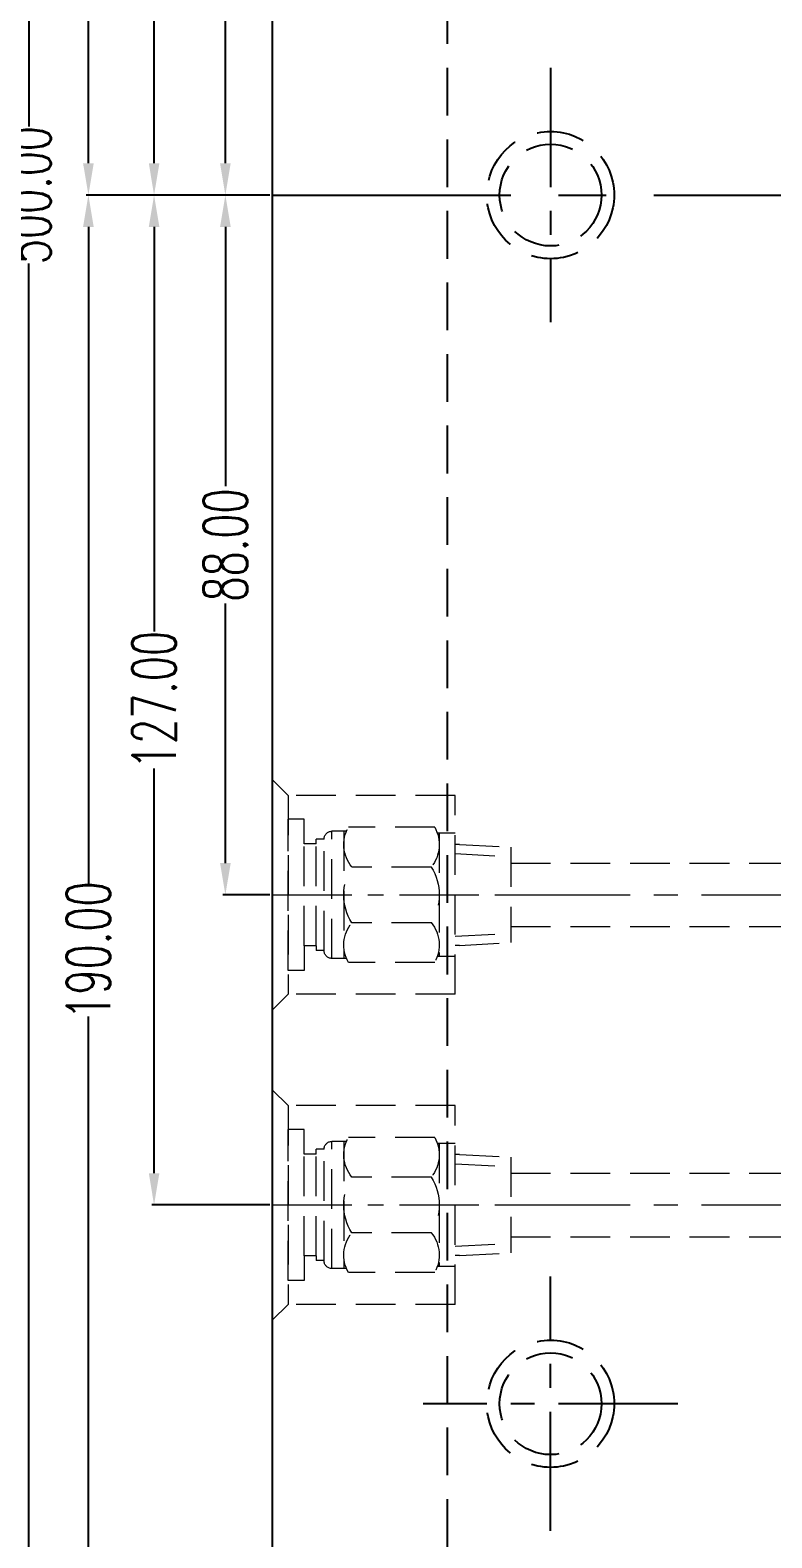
# Model space of a CAD drawing. Header units: millimetres. Extents: x 33920 to 35330, y -21664 to -20666.
# Drawn here: x 34369.2 to 34462.5, y -21132.2 to -20942.6 of the extents above; entities that cross this region are included whole.
import ezdxf

# ---------------------------------------------------------------- set-up
doc = ezdxf.new("R2010")
doc.units = ezdxf.units.MM
doc.header["$LTSCALE"] = 8
doc.linetypes.add('CENTER', pattern=[2, 1.25, -0.25, 0.25, -0.25])
doc.linetypes.add('HIDDEN', pattern=[0.375, 0.25, -0.125])
doc.layers.get('DEFPOINTS').update_dxf_attribs({"color": 6})
doc.layers.add('dim', color=3, linetype='Continuous', lineweight=15)
doc.layers.add('WR', color=122, linetype='HIDDEN', lineweight=18)
doc.styles.get("Standard").update_dxf_attribs({"font": 'txt.shx', "width": 0.67, "bigfont": 'chineset.shx'})
doc.dimstyles.new('ISO-25', dxfattribs={"dimtxt": 5.5, "dimasz": 4, "dimexe": 0.3, "dimexo": 0.3, "dimtad": 0, "dimzin": 1, "dimdsep": 46, "dimtxsty": 'Standard', "dimcen": 0, "dimclrd": 3, "dimclre": 3, "dimclrt": 7, "dimazin": 0, "dimtfac": 1, "dimtofl": 0, "dimtmove": 0, "dimatfit": 0, "dimfxl": 0, "dimarcsym": 0})

# ---------------------------------------------------------------- blocks, each defined once
blk = doc.blocks.new('*D29184')
at = {"layer": 'DEFPOINTS', "color": 0}
for p in [(34369.06, -20713.32), (34402.68, -20713.32), (34402.68, -21213.32)]:
    blk.add_point(p, dxfattribs=at)
at = {"layer": 'dim', "color": 3, "lineweight": -2}
for p, q in [((34402.38, -20713.32), (34368.76, -20713.32)), ((34369.06, -20717.32), (34369.06, -20954.71)), ((34369.06, -21209.32), (34369.06, -20971.93)), ((34402.38, -21213.32), (34368.76, -21213.32))]:
    blk.add_line(p, q, dxfattribs=at)
at = {"layer": 'dim', "color": 3}
for points in [[(34369.73, -20717.32), (34368.4, -20717.32), (34369.06, -20713.32)], [(34368.4, -21209.32), (34369.73, -21209.32), (34369.06, -21213.32)]]:
    blk.add_solid(points, dxfattribs=at)
at = {"layer": 'dim', "color": 7, "insert": (34369.06, -20963.32), "char_height": 5.5, "attachment_point": 5, "rotation": 90}
blk.add_mtext('500.00', dxfattribs=at)
blk = doc.blocks.new('*D29197')
at = {"layer": 'DEFPOINTS', "color": 0}
for p in [(34376.55, -20963.32), (34399.68, -20963.32), (34473.68, -21153.32)]:
    blk.add_point(p, dxfattribs=at)
at = {"layer": 'dim', "color": 3, "lineweight": -2}
for p, q in [((34399.38, -20963.32), (34376.25, -20963.32)), ((34376.55, -20967.32), (34376.55, -21050.01)), ((34376.55, -21149.32), (34376.55, -21066.62)), ((34473.38, -21153.32), (34376.25, -21153.32))]:
    blk.add_line(p, q, dxfattribs=at)
at = {"layer": 'dim', "color": 3}
for points in [[(34377.22, -20967.32), (34375.88, -20967.32), (34376.55, -20963.32)], [(34375.88, -21149.32), (34377.22, -21149.32), (34376.55, -21153.32)]]:
    blk.add_solid(points, dxfattribs=at)
at = {"layer": 'dim', "color": 7, "insert": (34376.55, -21058.32), "char_height": 5.5, "attachment_point": 5, "rotation": 90}
blk.add_mtext('190.00', dxfattribs=at)
blk = doc.blocks.new('*D29198')
at = {"layer": 'DEFPOINTS', "color": 0}
for p in [(34473.68, -20773.32), (34376.55, -20963.32), (34399.68, -20963.32)]:
    blk.add_point(p, dxfattribs=at)
at = {"layer": 'dim', "color": 3, "lineweight": -2}
for p, q in [((34473.38, -20773.32), (34376.25, -20773.32)), ((34376.55, -20777.32), (34376.55, -20860.01)), ((34376.55, -20959.32), (34376.55, -20876.62)), ((34399.38, -20963.32), (34376.25, -20963.32))]:
    blk.add_line(p, q, dxfattribs=at)
at = {"layer": 'dim', "color": 3}
for points in [[(34377.22, -20777.32), (34375.88, -20777.32), (34376.55, -20773.32)], [(34375.88, -20959.32), (34377.22, -20959.32), (34376.55, -20963.32)]]:
    blk.add_solid(points, dxfattribs=at)
at = {"layer": 'dim', "color": 7, "insert": (34376.55, -20868.32), "char_height": 5.5, "attachment_point": 5, "rotation": 90}
blk.add_mtext('190.00', dxfattribs=at)
blk = doc.blocks.new('*D29212')
at = {"layer": 'DEFPOINTS', "color": 0}
for p in [(34399.68, -20963.32), (34393.78, -21051.32), (34399.68, -21051.32)]:
    blk.add_point(p, dxfattribs=at)
at = {"layer": 'dim', "color": 3, "lineweight": -2}
for p, q in [((34399.38, -20963.32), (34393.48, -20963.32)), ((34393.78, -20967.32), (34393.78, -20999.94)), ((34393.78, -21047.32), (34393.78, -21014.7)), ((34399.38, -21051.32), (34393.48, -21051.32))]:
    blk.add_line(p, q, dxfattribs=at)
at = {"layer": 'dim', "color": 3}
for points in [[(34394.45, -20967.32), (34393.11, -20967.32), (34393.78, -20963.32)], [(34393.11, -21047.32), (34394.45, -21047.32), (34393.78, -21051.32)]]:
    blk.add_solid(points, dxfattribs=at)
at = {"layer": 'dim', "color": 7, "insert": (34393.78, -21007.32), "char_height": 5.5, "attachment_point": 5, "rotation": 90}
blk.add_mtext('88.00', dxfattribs=at)
blk = doc.blocks.new('*D29213')
at = {"layer": 'DEFPOINTS', "color": 0}
for p in [(34399.68, -20963.32), (34384.81, -21090.32), (34399.68, -21090.32)]:
    blk.add_point(p, dxfattribs=at)
at = {"layer": 'dim', "color": 3, "lineweight": -2}
for p, q in [((34399.38, -20963.32), (34384.51, -20963.32)), ((34384.81, -20967.32), (34384.81, -21018.21)), ((34384.81, -21086.32), (34384.81, -21035.43)), ((34399.38, -21090.32), (34384.51, -21090.32))]:
    blk.add_line(p, q, dxfattribs=at)
at = {"layer": 'dim', "color": 3}
for points in [[(34385.48, -20967.32), (34384.15, -20967.32), (34384.81, -20963.32)], [(34384.15, -21086.32), (34385.48, -21086.32), (34384.81, -21090.32)]]:
    blk.add_solid(points, dxfattribs=at)
at = {"layer": 'dim', "color": 7, "insert": (34384.81, -21026.82), "char_height": 5.5, "attachment_point": 5, "rotation": 90}
blk.add_mtext('127.00', dxfattribs=at)
blk = doc.blocks.new('*D29224')
at = {"layer": 'DEFPOINTS', "color": 0}
for p in [(34393.78, -20875.32), (34399.68, -20875.32), (34399.68, -20963.32)]:
    blk.add_point(p, dxfattribs=at)
at = {"layer": 'dim', "color": 3, "lineweight": -2}
for p, q in [((34399.38, -20875.32), (34393.48, -20875.32)), ((34393.78, -20879.32), (34393.78, -20911.94)), ((34393.78, -20959.32), (34393.78, -20926.7)), ((34399.38, -20963.32), (34393.48, -20963.32))]:
    blk.add_line(p, q, dxfattribs=at)
at = {"layer": 'dim', "color": 3}
for points in [[(34394.45, -20879.32), (34393.11, -20879.32), (34393.78, -20875.32)], [(34393.11, -20959.32), (34394.45, -20959.32), (34393.78, -20963.32)]]:
    blk.add_solid(points, dxfattribs=at)
at = {"layer": 'dim', "color": 7, "insert": (34393.78, -20919.32), "char_height": 5.5, "attachment_point": 5, "rotation": 90}
blk.add_mtext('88.00', dxfattribs=at)
blk = doc.blocks.new('*D29225')
at = {"layer": 'DEFPOINTS', "color": 0}
for p in [(34384.81, -20836.32), (34399.68, -20836.32), (34399.68, -20963.32)]:
    blk.add_point(p, dxfattribs=at)
at = {"layer": 'dim', "color": 3, "lineweight": -2}
for p, q in [((34399.38, -20836.32), (34384.51, -20836.32)), ((34384.81, -20840.32), (34384.81, -20891.21)), ((34384.81, -20959.32), (34384.81, -20908.43)), ((34399.38, -20963.32), (34384.51, -20963.32))]:
    blk.add_line(p, q, dxfattribs=at)
at = {"layer": 'dim', "color": 3}
for points in [[(34385.48, -20840.32), (34384.15, -20840.32), (34384.81, -20836.32)], [(34384.15, -20959.32), (34385.48, -20959.32), (34384.81, -20963.32)]]:
    blk.add_solid(points, dxfattribs=at)
at = {"layer": 'dim', "color": 7, "insert": (34384.81, -20899.82), "char_height": 5.5, "attachment_point": 5, "rotation": 90}
blk.add_mtext('127.00', dxfattribs=at)
blk = doc.blocks.new('20160905.163532')
at = {"layer": 'WR', "linetype": 'HIDDEN', "ltscale": 2.5}
for p, q in [((12.74, 40.25), (14.74, 42.25)), ((14.74, 42.25), (14.74, 13.25)), ((-8.26, 15.25), (-8.26, 40.25)), ((-8.26, 40.25), (12.74, 40.25)), ((12.74, 40.25), (12.74, 15.25)), ((-5.7, 36.25), (5.17, 36.25)), ((10.73, 37.25), (12.74, 37.25)), ((10.73, 34.15), (10.73, 37.25)), ((12.74, 18.25), (12.74, 37.25)), ((-8.26, 35.5), (-6.03, 35.5)), ((-6.26, 35.5), (-6.26, 20)), ((5.41, 35.75), (7.23, 35.75)), ((5.74, 35.75), (5.74, 19.75)), ((7.23, 19.75), (7.23, 35.75)), ((8.23, 20.75), (8.23, 34.75)), ((8.23, 34.75), (9.23, 34.75)), ((9.23, 34.15), (9.23, 34.75)), ((9.23, 34.15), (9.23, 34.75)), ((9.23, 21.35), (9.23, 34.15)), ((9.23, 34.15), (10.73, 34.15)), ((10.73, 21.35), (10.73, 34.15)), ((-8.82, 34.1), (-15.26, 33.76)), ((-15.26, 33.76), (-15.26, 21.74)), ((-8.26, 32.94), (-15.26, 32.57)), ((-8.82, 34.1), (-8.26, 34.1)), ((-5.27, 31.25), (4.74, 31.25)), ((-8.26, 22.56), (-15.26, 22.93)), ((-5.27, 24.25), (4.74, 24.25)), ((-8.82, 21.4), (-15.26, 21.74)), ((-8.82, 21.4), (-8.26, 21.4)), ((9.23, 21.35), (10.73, 21.35)), ((9.23, 21.35), (9.23, 20.75)), ((9.23, 21.35), (9.23, 20.75)), ((10.73, 21.35), (10.73, 18.25)), ((-8.26, 20), (-6.03, 20)), ((-5.7, 19.25), (5.17, 19.25)), ((5.41, 19.75), (7.23, 19.75)), ((8.23, 20.75), (9.23, 20.75)), ((10.73, 18.25), (12.74, 18.25)), ((-8.26, 15.25), (12.74, 15.25)), ((12.74, 15.25), (14.74, 13.25))]:
    blk.add_line(p, q, dxfattribs=at)
at = {"layer": 'WR', "linetype": 'CENTER'}
blk.add_line((14.74, 27.75), (-15.26, 27.75), dxfattribs=at)
at = {"layer": 'WR', "linetype": 'HIDDEN', "ltscale": 2.5}
for centre, radius, start, end in [((-1.79, 34.07), 4.47, 150.752, 219.0183), ((1.27, 34.07), 4.47, 320.9817, 29.248), ((7.23, 34.75), 1, 0, 90), ((0.4, 27.75), 6.66, 148.3016, 211.6984), ((-0.92, 27.75), 6.66, 328.3016, 31.6984), ((-1.79, 21.44), 4.47, 140.9817, 209.248), ((1.27, 21.44), 4.47, 330.752, 39.0183), ((7.23, 20.75), 1, 270, 0)]:
    blk.add_arc(centre, radius, start, end, dxfattribs=at)

msp = doc.modelspace()

# ---------------------------------------------------------------- linework, layer by layer
at = {"color": 8, "linetype": 'HIDDEN', "ltscale": 3}
msp.add_line((34421.681, -20713.316), (34421.681, -21213.316), dxfattribs=at)
msp.add_line((34399.681, -20716.316), (34399.681, -21210.316))
at = {"color": 8, "linetype": 'CENTER', "ltscale": 1.5}
for p, q in [((34434.681, -20947.316), (34434.681, -20979.316)), ((34434.681, -21131.316), (34434.681, -21099.316)), ((34450.681, -21115.316), (34418.681, -21115.316))]:
    msp.add_line(p, q, dxfattribs=at)
at = {"linetype": 'CENTER', "ltscale": 3}
msp.add_line((34399.681, -20963.316), (34799.681, -20963.316), dxfattribs=at)
at = {"color": 8, "linetype": 'HIDDEN', "ltscale": 3}
for centre, radius in [((34434.681, -20963.316), 8), ((34434.681, -20963.316), 6.4), ((34434.681, -21115.316), 8), ((34434.681, -21115.316), 6.4)]:
    msp.add_circle(centre, radius, dxfattribs=at)
at = {"layer": 'WR', "linetype": 'HIDDEN', "ltscale": 2.5}
for p, q in [((34429.681, -21047.316), (34516.681, -21047.316)), ((34429.681, -21055.316), (34516.681, -21055.316)), ((34429.681, -21086.316), (34542.681, -21086.316)), ((34429.681, -21094.316), (34542.681, -21094.316))]:
    msp.add_line(p, q, dxfattribs=at)
at = {"layer": 'WR', "linetype": 'CENTER', "ltscale": 1.5}
for p, q in [((34429.681, -21051.316), (34516.681, -21051.316)), ((34429.681, -21090.316), (34542.681, -21090.316))]:
    msp.add_line(p, q, dxfattribs=at)

# ---------------------------------------------------------------- block references
at = {"layer": 'WR', "xscale": -1}
for p in [(34414.42, -21079.069), (34414.42, -21118.069)]:
    msp.add_blockref('20160905.163532', p, dxfattribs=at)

# ---------------------------------------------------------------- dimensions: what is measured, and where the dimension line sits
at = {"layer": 'dim'}
dim = msp.add_linear_dim(base=(34369.062, -20713.316), p1=(34402.681, -21213.316), p2=(34402.681, -20713.316), angle=90, dimstyle='ISO-25', dxfattribs=at)
dim.commit()
dim.dimension.update_dxf_attribs({"geometry": '*D29184', "text_midpoint": (34369.062, -20963.316), "dimtype": 160})
for base, p1, p2, angle, picture, middle in [((34376.551, -20963.316), (34473.681, -20773.316), (34399.681, -20963.316), 270, '*D29198', (34376.551, -20868.316)), ((34384.813, -20836.316), (34399.681, -20963.316), (34399.681, -20836.316), 270, '*D29225', (34384.813, -20899.816)), ((34393.781, -20875.316), (34399.681, -20963.316), (34399.681, -20875.316), 270, '*D29224', (34393.781, -20919.316)), ((34376.551, -20963.316), (34473.681, -21153.316), (34399.681, -20963.316), 90, '*D29197', (34376.551, -21058.316)), ((34384.813, -21090.316), (34399.681, -20963.316), (34399.681, -21090.316), 90, '*D29213', (34384.813, -21026.816)), ((34393.781, -21051.316), (34399.681, -20963.316), (34399.681, -21051.316), 90, '*D29212', (34393.781, -21007.316))]:
    dim = msp.add_linear_dim(base=base, p1=p1, p2=p2, angle=angle, dimstyle='ISO-25', dxfattribs=at)
    dim.commit()
    dim.dimension.update_dxf_attribs({"geometry": picture, "text_midpoint": middle})

doc.saveas('drawing.dxf')
